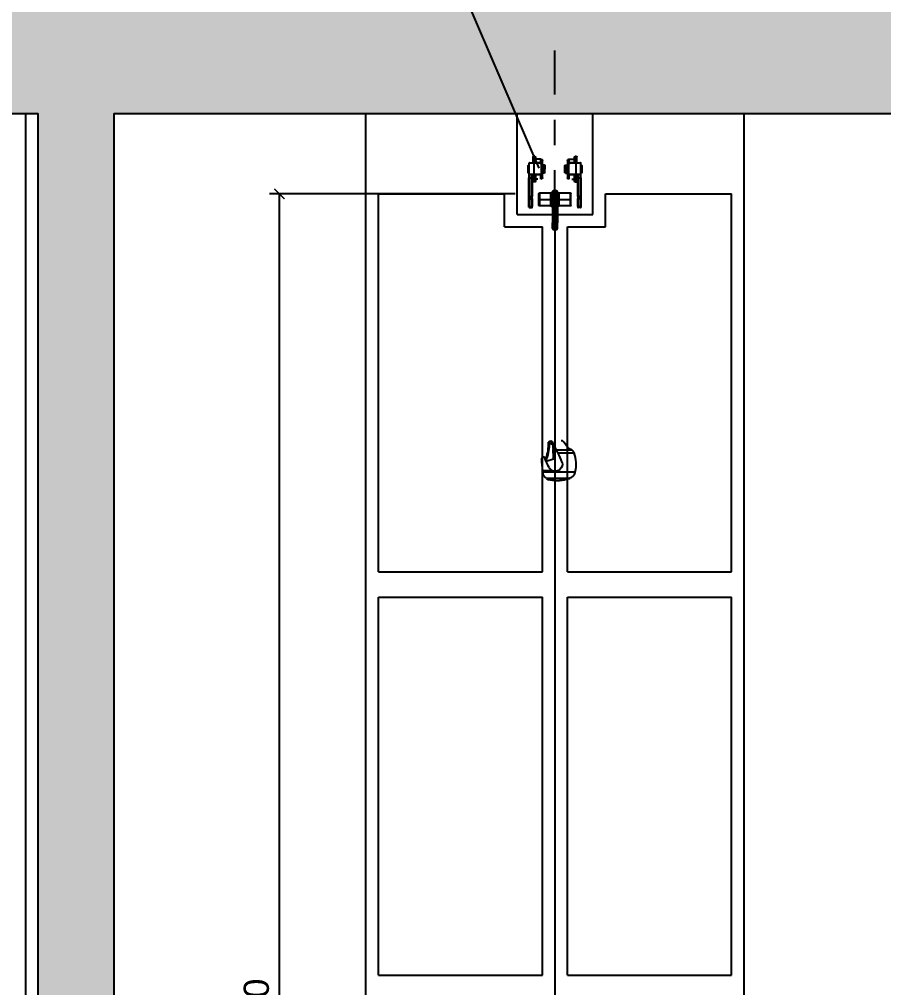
# Model space of a CAD drawing. Header units: feet. Extents: x 0 to 285374, y 0 to 9111566.
# Drawn here: x 285101.933 to 285105.361, y 9111355.412 to 9111359.255 of the extents above; entities that cross this region are included whole.
import ezdxf
from ezdxf import colors
from ezdxf.entities.mleader import LeaderData, LeaderLine
from ezdxf.math import Vec2, Vec3

# ---------------------------------------------------------------- set-up
doc = ezdxf.new("R2010")
doc.units = ezdxf.units.FT
doc.header["$MEASUREMENT"] = 0
doc.linetypes.add('DASHDOT', pattern=[1, 0.5, -0.25, 0, -0.25])
doc.layers.get('0').update_dxf_attribs({"linetype": 'CONTINUOUS'})
doc.layers.get('DEFPOINTS').update_dxf_attribs({"linetype": 'CONTINUOUS'})
for name, color, linetype in [('02', 7, 'CONTINUOUS'), ('EIXO', 1, 'DASHDOT'), ('H-SA-DIM', 1, 'CONTINUOUS'), ('H-SA-ESTRUTURA (CORTE)', 5, 'CONTINUOUS'), ('H-SA-HTC CONCRETO', 253, 'CONTINUOUS'), ('H-SA-TEXTO', 2, 'CONTINUOUS'), ('Left View-EGC-Monovias', 1, 'CONTINUOUS')]:
    doc.layers.add(name, color=color, linetype=linetype)
doc.styles.add('EGC_Arial_2.0mm', font='arial.ttf', dxfattribs={"width": 0.8, "height": 2})
doc.styles.get("Standard").update_dxf_attribs({"font": 'arial.ttf'})
doc.dimstyles.new('Copy of EGC_2.0mm', dxfattribs={"dimtxt": 0.1, "dimasz": 0.04, "dimexe": 0.04, "dimexo": 0.04, "dimgap": 0.04, "dimtad": 1, "dimzin": 1, "dimdsep": 46, "dimtxsty": 'Standard', "dimblk": 'ARCHTICK', "dimcen": 0, "dimclrd": 1, "dimclre": 1, "dimclrt": 2, "dimazin": 0, "dimtfac": 1, "dimtix": 1, "dimtmove": 1, "dimatfit": 3, "dimldrblk": 'NONE', "dimfxl": 0.002, "dimtolj": 1, "dimtzin": 0, "dimlwd": -1, "dimarcsym": 0})

# ---------------------------------------------------------------- blocks, each defined once
blk = doc.blocks.new('_ArchTick')
at = {"color": 0, "linetype": 'ByBlock', "const_width": 0.15}
blk.add_lwpolyline([(-0.5, -0.5), (0.5, 0.5)], dxfattribs=at)
blk = doc.blocks.new('*D1176')
at = {"layer": 'DEFPOINTS', "color": 0, "transparency": 16777216}
for p in [(285102.9644, 9111358.5623), (285103.9398, 9111358.5623), (285103.1576, 9111352.0623)]:
    blk.add_point(p, dxfattribs=at)
at = {"layer": 'H-SA-DIM', "color": 1, "lineweight": -2, "transparency": 16777216}
for p, q in [((285103.8998, 9111358.5623), (285102.9244, 9111358.5623)), ((285103.1176, 9111352.0623), (285102.9244, 9111352.0623))]:
    blk.add_line(p, q, dxfattribs=at)
at = {"layer": 'H-SA-DIM', "color": 1, "transparency": 16777216}
blk.add_line((285102.9644, 9111352.0623), (285102.9644, 9111358.5623), dxfattribs=at)
at = {"layer": 'H-SA-DIM', "color": 1, "transparency": 16777216, "xscale": 0.04, "yscale": 0.04, "zscale": 0.04}
for p, rotation in [((285102.9644, 9111358.5623), 90), ((285102.9644, 9111352.0623), 270)]:
    blk.add_blockref('_ArchTick', p, dxfattribs=dict(at, rotation=rotation))
at = {"layer": 'H-SA-DIM', "color": 2, "transparency": 16777216, "insert": (285102.8733, 9111355.3123), "char_height": 0.1, "attachment_point": 5, "rotation": 90}
blk.add_mtext('\\A1;6.50', dxfattribs=at)
blk = doc.blocks.new('_None')

msp = doc.modelspace()

# ---------------------------------------------------------------- hatches: boundary and pattern name
at = {"layer": 'H-SA-HTC CONCRETO'}
h = msp.add_hatch(color=256, dxfattribs=at)
h.dxf.hatch_style = 1
h.paths.add_polyline_path([(285097.8076, 9111356.0623), (285097.5076, 9111356.0623), (285097.5076, 9111354.5623), (285097.8076, 9111354.5623)])
h.paths.add_polyline_path([(285097.8076, 9111358.2312), (285097.8076, 9111360.0936), (285097.5076, 9111360.0936), (285097.5076, 9111359.752), (285096.9576, 9111359.752), (285096.9576, 9111360.606), (285096.8076, 9111360.606), (285096.8076, 9111359.5812), (285097.5076, 9111359.5812), (285097.5076, 9111358.2312), (285097.5076, 9111357.0623), (285097.8076, 9111357.0623)])
h.paths.add_polyline_path([(285102.3076, 9111358.8812), (285105.8076, 9111358.8812), (285105.8076, 9111359.5812), (285102.3076, 9111359.5812), (285102.0076, 9111359.5812), (285101.2093, 9111359.5812), (285101.2079, 9111358.8812), (285102.0076, 9111358.8812), (285102.0076, 9111352.0623), (285102.3076, 9111352.0623)])
h.paths.add_polyline_path([(285101.2076, 9111358.8812), (285101.2093, 9111359.5812), (285097.8076, 9111359.5812), (285097.8076, 9111358.8812), (285101.2076, 9111358.8812)])
h.paths.add_polyline_path([(285106.1076, 9111359.5812), (285106.8076, 9111359.5812), (285106.8076, 9111360.606), (285106.6576, 9111360.606), (285106.6576, 9111359.752), (285106.1076, 9111359.752), (285106.1076, 9111360.0936), (285105.8076, 9111360.0936), (285105.8076, 9111358.2312), (285105.8076, 9111357.2025), (285106.1076, 9111357.0332), (285106.1076, 9111358.2312)])
h.paths.add_polyline_path([(285106.1076, 9111357.0332), (285105.8076, 9111357.2025), (285105.8076, 9111357.0623), (285106.1076, 9111357.0623)], flags=17)
h.paths.add_polyline_path([(285102.1392, 9111360.1247), (285102.0395, 9111360.1275), (285102.0395, 9111359.5995), (285102.1392, 9111359.5995)])
h.paths.add_polyline_path([(285101.5757, 9111360.1275), (285101.476, 9111360.1247), (285101.476, 9111359.5995), (285101.5757, 9111359.5995)])
h.paths.add_polyline_path([(285102.3076, 9111351.4123), (285102.3078, 9111352.0623), (285101.7076, 9111352.0623), (285101.7076, 9111351.5123), (285102.0076, 9111351.5123), (285102.0076, 9111350.3873), (285102.1464, 9111350.3873), (285102.1464, 9111350.4723), (285102.1689, 9111350.4723), (285102.1689, 9111350.3873), (285102.3076, 9111350.3873)])
h.paths.add_polyline_path([(285100.7076, 9111351.7234), (285100.7076, 9111352.0623), (285100.0686, 9111352.0623), (285100.0666, 9111352.0323), (285100.0176, 9111352.0323), (285100.0176, 9111351.7623), (285100.4076, 9111351.7623), (285100.4076, 9111351.5123), (285100.7076, 9111351.5123)])
h.paths.add_polyline_path([(285097.8076, 9111351.0123), (285097.5076, 9111351.0123)])
h.paths.add_polyline_path([(285110.9676, 9111348.9623), (285110.6676, 9111348.9623), (285110.6676, 9111349.2123), (285108.4076, 9111349.2123), (285108.4076, 9111348.9623), (285108.1076, 9111348.9623), (285108.1076, 9111348.9126), (285110.9676, 9111348.9126)])
h.paths.add_polyline_path([(285110.9676, 9111352.0123), (285110.6676, 9111352.0123), (285110.6676, 9111350.5123), (285110.9676, 9111350.5123)])
h.paths.add_polyline_path([(285108.4076, 9111352.0123), (285108.1076, 9111352.0123), (285108.1076, 9111350.5099), (285108.4076, 9111350.5099)])
h.paths.add_polyline_path([(285108.4076, 9111349.6123), (285108.1076, 9111349.6123), (285108.1076, 9111348.9623), (285108.4076, 9111348.9623)])
h.paths.add_polyline_path([(285110.9676, 9111349.6123), (285110.6676, 9111349.6123), (285110.6676, 9111348.9623), (285110.9676, 9111348.9623)])
h.paths.add_polyline_path([(285097.5076, 9111351.4623), (285097.8076, 9111351.4623), (285097.8076, 9111351.7623), (285099.2176, 9111351.7623), (285099.2176, 9111352.0323), (285099.1676, 9111352.0323), (285099.1676, 9111352.0623), (285097.8076, 9111352.0623), (285097.8076, 9111353.0623), (285097.5076, 9111353.0623), (285097.5076, 9111352.0623), (285096.5076, 9111352.0623), (285096.5076, 9111351.7623), (285097.5076, 9111351.7623)])

# ---------------------------------------------------------------- linework, layer by layer
at = {"layer": '02', "color": 1}
for p, q in [((285101.9576, 9111352.0623, 478.1983), (285101.9576, 9111358.8812, 478.1983)), ((285103.3076, 9111352.0623, 478.1983), (285103.3076, 9111358.8812, 478.1983)), ((285103.9076, 9111358.4812, 478.1983), (285103.9076, 9111358.8812, 478.1983)), ((285104.2076, 9111358.4812, 478.1983), (285104.2076, 9111358.8812, 478.1983)), ((285104.8076, 9111352.0623, 478.1983), (285104.8076, 9111358.8812, 478.1983)), ((285103.3576, 9111358.5623, 478.1983), (285103.8576, 9111358.5623, 478.1983)), ((285103.3576, 9111357.0623, 478.1983), (285103.3576, 9111358.5623, 478.1983)), ((285103.8576, 9111358.4312, 478.1983), (285103.8576, 9111358.5623, 478.1983)), ((285104.2576, 9111358.4312, 478.1983), (285104.2576, 9111358.5623, 478.1983)), ((285104.2576, 9111358.5623, 478.1983), (285104.7576, 9111358.5623, 478.1983)), ((285104.7576, 9111357.0623, 478.1983), (285104.7576, 9111358.5623, 478.1983)), ((285103.9076, 9111358.4812, 478.1983), (285104.2076, 9111358.4812, 478.1983)), ((285104.0576, 9111358.4812, 478.1983), (285104.0576, 9111352.0623, 478.1983)), ((285103.8576, 9111358.4312, 478.1983), (285104.0076, 9111358.4312, 478.1983)), ((285104.0076, 9111357.0623, 478.1983), (285104.0076, 9111358.4312, 478.1983)), ((285104.1076, 9111358.4312, 478.1983), (285104.2576, 9111358.4312, 478.1983)), ((285104.1076, 9111357.0623, 478.1983), (285104.1076, 9111358.4312, 478.1983)), ((285103.3576, 9111357.0623, 478.1983), (285104.0076, 9111357.0623, 478.1983)), ((285103.3576, 9111357.0623, 478.1983), (285104.0076, 9111357.0623, 478.1983)), ((285104.1076, 9111357.0623, 478.1983), (285104.7576, 9111357.0623, 478.1983)), ((285104.1076, 9111357.0623, 478.1983), (285104.7576, 9111357.0623, 478.1983)), ((285103.3576, 9111356.9623, 478.1983), (285104.0076, 9111356.9623, 478.1983)), ((285103.3576, 9111355.4623, 478.1983), (285103.3576, 9111356.9623, 478.1983)), ((285104.0076, 9111355.4623, 478.1983), (285104.0076, 9111356.9623, 478.1983)), ((285104.1076, 9111355.4623, 478.1983), (285104.1076, 9111356.9623, 478.1983)), ((285104.1076, 9111356.9623, 478.1983), (285104.7576, 9111356.9623, 478.1983)), ((285104.7576, 9111355.4623, 478.1983), (285104.7576, 9111356.9623, 478.1983)), ((285103.3576, 9111355.4623, 478.1983), (285104.0076, 9111355.4623, 478.1983)), ((285103.3576, 9111355.4623, 478.1983), (285104.0076, 9111355.4623, 478.1983)), ((285104.1076, 9111355.4623, 478.1983), (285104.7576, 9111355.4623, 478.1983)), ((285104.1076, 9111355.4623, 478.1983), (285104.7576, 9111355.4623, 478.1983))]:
    msp.add_line(p, q, dxfattribs=at)
at = {"layer": 'EIXO', "ltscale": 0.35}
msp.add_line((285104.0576, 9111358.4812, 478.1983), (285104.0576, 9111359.1911, 478.1983), dxfattribs=at)
at = {"layer": 'H-SA-ESTRUTURA (CORTE)'}
for p, q in [((285097.8076, 9111358.8812, 478.1983), (285102.0076, 9111358.8812, 478.1983)), ((285102.0076, 9111352.0623, 478.1983), (285102.0076, 9111358.8812, 478.1983)), ((285102.3076, 9111358.8812, 478.1983), (285102.3076, 9111352.0623, 478.1983)), ((285102.3076, 9111358.8812, 478.1983), (285105.8076, 9111358.8812, 478.1983))]:
    msp.add_line(p, q, dxfattribs=at)
at = {"layer": 'Left View-EGC-Monovias', "extrusion": (2.44929e-16, 1, 0)}
for p, q in [((285104.1132, 9111358.7004, 478.1983), (285104.1132, 9111358.6854, 478.1983)), ((285104.1132, 9111358.7004, 478.1983), (285104.1354, 9111358.7004, 478.1983)), ((285104.1354, 9111358.6863, 478.1983), (285104.1354, 9111358.7091, 478.1983)), ((285104.138, 9111358.7117, 478.1983), (285104.138, 9111358.6863, 478.1983)), ((285104.138, 9111358.7117, 478.1983), (285104.1424, 9111358.7117, 478.1983)), ((285104.1424, 9111358.6863, 478.1983), (285104.1424, 9111358.7117, 478.1983)), ((285104.1449, 9111358.6863, 478.1983), (285104.1449, 9111358.7091, 478.1983)), ((285104.0163, 9111358.6609, 478.1983), (285104.0163, 9111358.6768, 478.1983)), ((285104.0179, 9111358.6752, 478.1983), (285104.0179, 9111358.6609, 478.1983)), ((285104.0973, 9111358.6609, 478.1983), (285104.0973, 9111358.6752, 478.1983)), ((285104.0989, 9111358.6768, 478.1983), (285104.0989, 9111358.6609, 478.1983)), ((285104.0989, 9111358.6768, 478.1983), (285104.1029, 9111358.6768, 478.1983)), ((285104.1029, 9111358.6609, 478.1983), (285104.1029, 9111358.6768, 478.1983)), ((285104.1049, 9111358.6752, 478.1983), (285104.1029, 9111358.6752, 478.1983)), ((285104.1049, 9111358.6768, 478.1983), (285104.1049, 9111358.6609, 478.1983)), ((285104.1049, 9111358.6768, 478.1983), (285104.1068, 9111358.6768, 478.1983)), ((285104.1068, 9111358.694, 478.1983), (285104.1068, 9111358.6609, 478.1983)), ((285104.1116, 9111358.6799, 478.1983), (285104.11, 9111358.6799, 478.1983)), ((285104.11, 9111358.645, 478.1983), (285104.11, 9111358.6799, 478.1983)), ((285104.1116, 9111358.6799, 478.1983), (285104.1116, 9111358.645, 478.1983)), ((285104.1164, 9111358.6863, 478.1983), (285104.1164, 9111358.6847, 478.1983)), ((285104.1418, 9111358.6863, 478.1983), (285104.1164, 9111358.6863, 478.1983)), ((285104.1418, 9111358.6847, 478.1983), (285104.1164, 9111358.6847, 478.1983)), ((285104.1418, 9111358.6863, 478.1983), (285104.1592, 9111358.6863, 478.1983)), ((285104.1418, 9111358.6847, 478.1983), (285104.1418, 9111358.6863, 478.1983)), ((285104.1608, 9111358.6847, 478.1983), (285104.1418, 9111358.6847, 478.1983)), ((285104.1418, 9111358.6402, 478.1983), (285104.1418, 9111358.6847, 478.1983)), ((285104.1608, 9111358.6402, 478.1983), (285104.1608, 9111358.6847, 478.1983)), ((285104.1624, 9111358.6609, 478.1983), (285104.1624, 9111358.6766, 478.1983)), ((285104.164, 9111358.6742, 478.1983), (285104.164, 9111358.6609, 478.1983)), ((285103.9544, 9111358.6402, 478.1983), (285103.9735, 9111358.6402, 478.1983)), ((285103.9544, 9111358.6402, 478.1983), (285103.9544, 9111358.626, 478.1983)), ((285103.9544, 9111358.5518, 478.1983), (285103.9544, 9111358.626, 478.1983)), ((285103.956, 9111358.626, 478.1983), (285103.9544, 9111358.626, 478.1983)), ((285103.9735, 9111358.6387, 478.1983), (285103.956, 9111358.6387, 478.1983)), ((285103.956, 9111358.6387, 478.1983), (285103.956, 9111358.626, 478.1983)), ((285103.956, 9111358.5518, 478.1983), (285103.956, 9111358.626, 478.1983)), ((285103.956, 9111358.626, 478.1983), (285103.9655, 9111358.626, 478.1983)), ((285103.9655, 9111358.6387, 478.1983), (285103.9655, 9111358.626, 478.1983)), ((285103.9655, 9111358.5518, 478.1983), (285103.9655, 9111358.626, 478.1983)), ((285103.9671, 9111358.626, 478.1983), (285103.9655, 9111358.626, 478.1983)), ((285103.9671, 9111358.6387, 478.1983), (285103.9671, 9111358.626, 478.1983)), ((285103.9671, 9111358.626, 478.1983), (285103.9671, 9111358.5518, 478.1983)), ((285103.9703, 9111358.6387, 478.1983), (285103.9703, 9111358.6126, 478.1983)), ((285103.9729, 9111358.6387, 478.1983), (285103.9729, 9111358.6101, 478.1983)), ((285103.9735, 9111358.6402, 478.1983), (285103.9989, 9111358.6402, 478.1983)), ((285103.9735, 9111358.6402, 478.1983), (285103.9735, 9111358.6387, 478.1983)), ((285103.9735, 9111358.6387, 478.1983), (285103.9989, 9111358.6387, 478.1983)), ((285103.9773, 9111358.6101, 478.1983), (285103.9773, 9111358.6387, 478.1983)), ((285103.9798, 9111358.6387, 478.1983), (285103.9798, 9111358.6126, 478.1983)), ((285103.9989, 9111358.6387, 478.1983), (285103.9989, 9111358.6402, 478.1983)), ((285104.0021, 9111358.6214, 478.1983), (285104.0021, 9111358.6395, 478.1983)), ((285104.0036, 9111358.645, 478.1983), (285104.0052, 9111358.645, 478.1983)), ((285104.0103, 9111358.645, 478.1983), (285104.0084, 9111358.645, 478.1983)), ((285104.0163, 9111358.645, 478.1983), (285104.0123, 9111358.645, 478.1983)), ((285104.0163, 9111358.6609, 478.1983), (285104.0179, 9111358.6609, 478.1983)), ((285104.0163, 9111358.645, 478.1983), (285104.0163, 9111358.6609, 478.1983)), ((285104.0179, 9111358.6466, 478.1983), (285104.0179, 9111358.6609, 478.1983)), ((285104.0973, 9111358.6466, 478.1983), (285104.0973, 9111358.6609, 478.1983)), ((285104.0989, 9111358.6609, 478.1983), (285104.0973, 9111358.6609, 478.1983)), ((285104.0989, 9111358.6609, 478.1983), (285104.0989, 9111358.645, 478.1983)), ((285104.1029, 9111358.6609, 478.1983), (285104.0989, 9111358.6609, 478.1983)), ((285104.0989, 9111358.645, 478.1983), (285104.1029, 9111358.645, 478.1983)), ((285104.1029, 9111358.645, 478.1983), (285104.1029, 9111358.6609, 478.1983)), ((285104.1029, 9111358.6609, 478.1983), (285104.1049, 9111358.6609, 478.1983)), ((285104.1049, 9111358.6466, 478.1983), (285104.1029, 9111358.6466, 478.1983)), ((285104.1049, 9111358.6609, 478.1983), (285104.1049, 9111358.645, 478.1983)), ((285104.1068, 9111358.6609, 478.1983), (285104.1049, 9111358.6609, 478.1983)), ((285104.1049, 9111358.645, 478.1983), (285104.1068, 9111358.645, 478.1983)), ((285104.1068, 9111358.6609, 478.1983), (285104.11, 9111358.6609, 478.1983)), ((285104.1068, 9111358.6609, 478.1983), (285104.1068, 9111358.6277, 478.1983)), ((285104.11, 9111358.645, 478.1983), (285104.1116, 9111358.645, 478.1983)), ((285104.1132, 9111358.6395, 478.1983), (285104.1132, 9111358.6214, 478.1983)), ((285104.1164, 9111358.6402, 478.1983), (285104.1164, 9111358.6387, 478.1983)), ((285104.1164, 9111358.6402, 478.1983), (285104.1418, 9111358.6402, 478.1983)), ((285104.1164, 9111358.6387, 478.1983), (285104.1418, 9111358.6387, 478.1983)), ((285104.1354, 9111358.6126, 478.1983), (285104.1354, 9111358.6387, 478.1983)), ((285104.138, 9111358.6387, 478.1983), (285104.138, 9111358.6101, 478.1983)), ((285104.1418, 9111358.6402, 478.1983), (285104.1608, 9111358.6402, 478.1983)), ((285104.1418, 9111358.6387, 478.1983), (285104.1418, 9111358.6402, 478.1983)), ((285104.1592, 9111358.6387, 478.1983), (285104.1418, 9111358.6387, 478.1983)), ((285104.1424, 9111358.6101, 478.1983), (285104.1424, 9111358.6387, 478.1983)), ((285104.1449, 9111358.6126, 478.1983), (285104.1449, 9111358.6387, 478.1983)), ((285104.1481, 9111358.626, 478.1983), (285104.1481, 9111358.6387, 478.1983)), ((285104.1497, 9111358.626, 478.1983), (285104.1481, 9111358.626, 478.1983)), ((285104.1481, 9111358.5518, 478.1983), (285104.1481, 9111358.626, 478.1983)), ((285104.1497, 9111358.626, 478.1983), (285104.1497, 9111358.6387, 478.1983)), ((285104.1497, 9111358.626, 478.1983), (285104.1497, 9111358.5518, 478.1983)), ((285104.1497, 9111358.626, 478.1983), (285104.1592, 9111358.626, 478.1983)), ((285104.1592, 9111358.626, 478.1983), (285104.1592, 9111358.6387, 478.1983)), ((285104.1608, 9111358.626, 478.1983), (285104.1592, 9111358.626, 478.1983)), ((285104.1592, 9111358.626, 478.1983), (285104.1592, 9111358.5518, 478.1983)), ((285104.1624, 9111358.6609, 478.1983), (285104.1608, 9111358.6609, 478.1983)), ((285104.1608, 9111358.626, 478.1983), (285104.1608, 9111358.6402, 478.1983)), ((285104.1608, 9111358.626, 478.1983), (285104.1608, 9111358.5518, 478.1983)), ((285104.164, 9111358.6609, 478.1983), (285104.1624, 9111358.6609, 478.1983)), ((285104.1624, 9111358.6452, 478.1983), (285104.1624, 9111358.6609, 478.1983)), ((285104.164, 9111358.6609, 478.1983), (285104.164, 9111358.6475, 478.1983)), ((285103.9773, 9111358.6101, 478.1983), (285103.9729, 9111358.6101, 478.1983)), ((285103.9901, 9111358.6214, 478.1983), (285103.9798, 9111358.6214, 478.1983)), ((285104.1251, 9111358.6214, 478.1983), (285104.1354, 9111358.6214, 478.1983)), ((285104.138, 9111358.6101, 478.1983), (285104.1424, 9111358.6101, 478.1983)), ((285103.9544, 9111358.544, 478.1983), (285103.9544, 9111358.5518, 478.1983)), ((285103.9544, 9111358.5518, 478.1983), (285103.956, 9111358.5518, 478.1983)), ((285103.956, 9111358.5518, 478.1983), (285103.956, 9111358.5429, 478.1983)), ((285103.956, 9111358.5518, 478.1983), (285103.9655, 9111358.5518, 478.1983)), ((285103.9655, 9111358.5429, 478.1983), (285103.9655, 9111358.5518, 478.1983)), ((285103.9655, 9111358.5518, 478.1983), (285103.9671, 9111358.5518, 478.1983)), ((285103.9671, 9111358.544, 478.1983), (285103.9671, 9111358.5518, 478.1983)), ((285103.9941, 9111358.5402, 478.1983), (285103.9941, 9111358.564, 478.1983)), ((285103.9957, 9111358.5656, 478.1983), (285103.9957, 9111358.5402, 478.1983)), ((285104.0417, 9111358.5656, 478.1983), (285103.9957, 9111358.5656, 478.1983)), ((285104.0417, 9111358.5402, 478.1983), (285104.0417, 9111358.5656, 478.1983)), ((285104.0481, 9111358.5486, 478.1983), (285104.0481, 9111358.5708, 478.1983)), ((285104.0481, 9111358.5486, 478.1983), (285104.0481, 9111358.447, 478.1983)), ((285104.0513, 9111358.5486, 478.1983), (285104.0481, 9111358.5486, 478.1983)), ((285104.0513, 9111358.574, 478.1983), (285104.0513, 9111358.5486, 478.1983)), ((285104.064, 9111358.574, 478.1983), (285104.0513, 9111358.574, 478.1983)), ((285104.0513, 9111358.447, 478.1983), (285104.0513, 9111358.5486, 478.1983)), ((285104.0513, 9111358.5486, 478.1983), (285104.064, 9111358.5486, 478.1983)), ((285104.064, 9111358.5486, 478.1983), (285104.064, 9111358.574, 478.1983)), ((285104.064, 9111358.447, 478.1983), (285104.064, 9111358.5486, 478.1983)), ((285104.0671, 9111358.5486, 478.1983), (285104.064, 9111358.5486, 478.1983)), ((285104.0671, 9111358.5486, 478.1983), (285104.0671, 9111358.5708, 478.1983)), ((285104.0671, 9111358.5486, 478.1983), (285104.0671, 9111358.447, 478.1983)), ((285104.0735, 9111358.5656, 478.1983), (285104.0735, 9111358.5402, 478.1983)), ((285104.1195, 9111358.5656, 478.1983), (285104.0735, 9111358.5656, 478.1983)), ((285104.1195, 9111358.5402, 478.1983), (285104.1195, 9111358.5656, 478.1983)), ((285104.1211, 9111358.5402, 478.1983), (285104.1211, 9111358.564, 478.1983)), ((285104.1481, 9111358.5518, 478.1983), (285104.1497, 9111358.5518, 478.1983)), ((285104.1481, 9111358.5518, 478.1983), (285104.1481, 9111358.544, 478.1983)), ((285104.1497, 9111358.5518, 478.1983), (285104.1497, 9111358.5429, 478.1983)), ((285104.1592, 9111358.5518, 478.1983), (285104.1497, 9111358.5518, 478.1983)), ((285104.1592, 9111358.5518, 478.1983), (285104.1608, 9111358.5518, 478.1983)), ((285104.1592, 9111358.5429, 478.1983), (285104.1592, 9111358.5518, 478.1983)), ((285104.1608, 9111358.5518, 478.1983), (285104.1608, 9111358.544, 478.1983)), ((285103.9544, 9111358.5133, 478.1983), (285103.9544, 9111358.544, 478.1983)), ((285103.9544, 9111358.5101, 478.1983), (285103.9544, 9111358.5133, 478.1983)), ((285103.956, 9111358.5122, 478.1983), (285103.956, 9111358.5429, 478.1983)), ((285103.956, 9111358.5429, 478.1983), (285103.9655, 9111358.5429, 478.1983)), ((285103.956, 9111358.5122, 478.1983), (285103.956, 9111358.5085, 478.1983)), ((285103.956, 9111358.5122, 478.1983), (285103.9655, 9111358.5122, 478.1983)), ((285103.956, 9111358.5085, 478.1983), (285103.9655, 9111358.5085, 478.1983)), ((285103.9655, 9111358.5122, 478.1983), (285103.9655, 9111358.5429, 478.1983)), ((285103.9655, 9111358.5085, 478.1983), (285103.9655, 9111358.5122, 478.1983)), ((285103.9671, 9111358.544, 478.1983), (285103.9671, 9111358.5133, 478.1983)), ((285103.9671, 9111358.5101, 478.1983), (285103.9671, 9111358.5133, 478.1983)), ((285103.9941, 9111358.5402, 478.1983), (285103.9957, 9111358.5402, 478.1983)), ((285103.9941, 9111358.5164, 478.1983), (285103.9941, 9111358.5402, 478.1983)), ((285103.9957, 9111358.5402, 478.1983), (285104.0417, 9111358.5402, 478.1983)), ((285103.9957, 9111358.5402, 478.1983), (285103.9957, 9111358.5148, 478.1983)), ((285104.0417, 9111358.5148, 478.1983), (285103.9957, 9111358.5148, 478.1983)), ((285104.0417, 9111358.5402, 478.1983), (285104.0481, 9111358.5402, 478.1983)), ((285104.0417, 9111358.5148, 478.1983), (285104.0417, 9111358.5402, 478.1983)), ((285104.0671, 9111358.5402, 478.1983), (285104.0735, 9111358.5402, 478.1983)), ((285104.0735, 9111358.5402, 478.1983), (285104.0735, 9111358.5148, 478.1983)), ((285104.0735, 9111358.5402, 478.1983), (285104.1195, 9111358.5402, 478.1983)), ((285104.1195, 9111358.5148, 478.1983), (285104.0735, 9111358.5148, 478.1983)), ((285104.1195, 9111358.5148, 478.1983), (285104.1195, 9111358.5402, 478.1983)), ((285104.1195, 9111358.5402, 478.1983), (285104.1211, 9111358.5402, 478.1983)), ((285104.1211, 9111358.5164, 478.1983), (285104.1211, 9111358.5402, 478.1983)), ((285104.1481, 9111358.5133, 478.1983), (285104.1481, 9111358.544, 478.1983)), ((285104.1481, 9111358.5133, 478.1983), (285104.1481, 9111358.5101, 478.1983)), ((285104.1497, 9111358.5429, 478.1983), (285104.1497, 9111358.5122, 478.1983)), ((285104.1592, 9111358.5429, 478.1983), (285104.1497, 9111358.5429, 478.1983)), ((285104.1497, 9111358.5122, 478.1983), (285104.1497, 9111358.5085, 478.1983)), ((285104.1592, 9111358.5122, 478.1983), (285104.1497, 9111358.5122, 478.1983)), ((285104.1592, 9111358.5085, 478.1983), (285104.1497, 9111358.5085, 478.1983)), ((285104.1592, 9111358.5429, 478.1983), (285104.1592, 9111358.5122, 478.1983)), ((285104.1592, 9111358.5085, 478.1983), (285104.1592, 9111358.5122, 478.1983)), ((285104.1608, 9111358.544, 478.1983), (285104.1608, 9111358.5133, 478.1983)), ((285104.1608, 9111358.5133, 478.1983), (285104.1608, 9111358.5101, 478.1983)), ((285104.0481, 9111358.447, 478.1983), (285104.0513, 9111358.447, 478.1983)), ((285104.0481, 9111358.4248, 478.1983), (285104.0481, 9111358.447, 478.1983)), ((285104.0513, 9111358.447, 478.1983), (285104.0513, 9111358.4216, 478.1983)), ((285104.0513, 9111358.447, 478.1983), (285104.064, 9111358.447, 478.1983)), ((285104.064, 9111358.4216, 478.1983), (285104.064, 9111358.447, 478.1983)), ((285104.064, 9111358.447, 478.1983), (285104.0671, 9111358.447, 478.1983)), ((285104.0671, 9111358.4247, 478.1983), (285104.0671, 9111358.447, 478.1983)), ((285104.0513, 9111358.4216, 478.1983), (285104.064, 9111358.4216, 478.1983)), ((285104.0317, 9111357.5665, 478.1983), (285104.0357, 9111357.5665, 478.1983)), ((285104.0361, 9111357.5797, 478.1983), (285104.0352, 9111357.5791, 478.1983)), ((285104.0409, 9111357.583, 478.1983), (285104.0409, 9111357.581, 478.1983)), ((285104.0409, 9111357.5677, 478.1983), (285104.0409, 9111357.5764, 478.1983)), ((285104.0506, 9111357.5528, 478.1983), (285104.0499, 9111357.5723, 478.1983)), ((285104.0503, 9111357.562, 478.1983), (285104.0529, 9111357.562, 478.1983)), ((285104.0506, 9111357.5534, 478.1983), (285104.0526, 9111357.5534, 478.1983)), ((285104.0506, 9111357.5515, 478.1983), (285104.0506, 9111357.5528, 478.1983)), ((285104.0506, 9111357.5528, 478.1983), (285104.0506, 9111357.5528, 478.1983)), ((285104.0526, 9111357.5516, 478.1983), (285104.0506, 9111357.5515, 478.1983)), ((285104.0506, 9111357.5515, 478.1983), (285104.0507, 9111357.5486, 478.1983)), ((285104.0507, 9111357.5486, 478.1983), (285104.0527, 9111357.5487, 478.1983)), ((285104.0518, 9111357.5171, 478.1983), (285104.0507, 9111357.5486, 478.1983)), ((285104.0526, 9111357.5534, 478.1983), (285104.0526, 9111357.5516, 478.1983)), ((285104.0527, 9111357.5487, 478.1983), (285104.0526, 9111357.5516, 478.1983)), ((285104.0527, 9111357.5487, 478.1983), (285104.0538, 9111357.5172, 478.1983)), ((285104.0627, 9111357.5469, 478.1983), (285104.1236, 9111357.5469, 478.1983)), ((285104.0869, 9111357.583, 478.1983), (285104.0826, 9111357.583, 478.1983)), ((285104.0262, 9111357.5035, 478.1983), (285104.052, 9111357.5114, 478.1983)), ((285104.0518, 9111357.5171, 478.1983), (285104.0538, 9111357.5172, 478.1983)), ((285104.0519, 9111357.5142, 478.1983), (285104.0518, 9111357.5171, 478.1983)), ((285104.0519, 9111357.5142, 478.1983), (285104.0539, 9111357.5143, 478.1983)), ((285104.052, 9111357.5129, 478.1983), (285104.0519, 9111357.5142, 478.1983)), ((285104.052, 9111357.5129, 478.1983), (285104.052, 9111357.5129, 478.1983)), ((285104.052, 9111357.5129, 478.1983), (285104.052, 9111357.5114, 478.1983)), ((285104.054, 9111357.5125, 478.1983), (285104.052, 9111357.5124, 478.1983)), ((285104.0539, 9111357.5143, 478.1983), (285104.0538, 9111357.5172, 478.1983)), ((285104.0539, 9111357.5143, 478.1983), (285104.054, 9111357.5125, 478.1983)), ((285104.0697, 9111357.5346, 478.1983), (285104.1331, 9111357.5346, 478.1983)), ((285104.1333, 9111357.534, 478.1983), (285104.0699, 9111357.534, 478.1983)), ((285104.0206, 9111357.5047, 478.1983), (285104.0206, 9111357.5048, 478.1983)), ((285104.021, 9111357.5045, 478.1983), (285104.0206, 9111357.5047, 478.1983)), ((285104.0226, 9111357.5043, 478.1983), (285104.0262, 9111357.5035, 478.1983)), ((285104.0487, 9111357.4639, 478.1983), (285104.0081, 9111357.4639, 478.1983)), ((285104.009, 9111357.459, 478.1983), (285104.1377, 9111357.459, 478.1983)), ((285104.1158, 9111357.4332, 478.1983), (285104.0235, 9111357.4332, 478.1983))]:
    msp.add_line(p, q, dxfattribs=at)
at = {"layer": 'Left View-EGC-Monovias', "extrusion": (2.22045e-16, -4.81482e-32, -1)}
for centre, radius, start, end in [((-285104.1132, 9111358.694, -478.1983), 0.00635, 0, 90), ((-285104.138, 9111358.7091, -478.1983), 0.00254, 0, 90), ((-285104.1424, 9111358.7091, -478.1983), 0.00254, 90, 180), ((-285104.0163, 9111358.6752, -478.1983), 0.00159, 90, 180), ((-285104.0989, 9111358.6752, -478.1983), 0.00159, 0, 90), ((-285104.1164, 9111358.6799, -478.1983), 0.00476, 0, 90), ((-285104.1634, 9111358.6789, -478.1983), 0.00254, 292.0243, 0), ((-285104.1614, 9111358.6742, -478.1983), 0.00254, 112.0243, 180), ((-285103.9519, 9111358.6428, -478.1983), 0.00254, 112.0243, 180), ((-285104.0021, 9111358.6277, -478.1983), 0.00635, 180, 270), ((-285104.0163, 9111358.6466, -478.1983), 0.00159, 180, 270), ((-285104.0989, 9111358.6466, -478.1983), 0.00159, 270, 0), ((-285104.1132, 9111358.6277, -478.1983), 0.00635, 270, 0), ((-285104.1634, 9111358.6428, -478.1983), 0.00254, 0, 67.9757), ((-285104.1614, 9111358.6475, -478.1983), 0.00254, 180, 247.9757), ((-285103.9729, 9111358.6126, -478.1983), 0.00254, 270, 0), ((-285103.9773, 9111358.6126, -478.1983), 0.00254, 180, 270), ((-285104.138, 9111358.6126, -478.1983), 0.00254, 270, 0), ((-285104.1424, 9111358.6126, -478.1983), 0.00254, 180, 270), ((-285103.9957, 9111358.564, -478.1983), 0.00159, 0, 90), ((-285104.0417, 9111358.572, -478.1983), 0.00635, 187.1902, 270), ((-285104.0735, 9111358.572, -478.1983), 0.00635, 270, 352.8097), ((-285104.1195, 9111358.564, -478.1983), 0.00159, 90, 180), ((-285103.9957, 9111358.5164, -478.1983), 0.00159, 270, 0), ((-285104.0417, 9111358.5085, -478.1983), 0.00635, 90, 168.4631), ((-285104.0735, 9111358.5085, -478.1983), 0.00635, 11.5369, 90), ((-285104.1195, 9111358.5164, -478.1983), 0.00159, 180, 270), ((-285103.8288, 9111357.4067, -478.1983), 0.2727, 144.2504, 149.0485), ((-285104.1206, 9111357.5645, -478.1983), 0.0152, 283.5358, 325.7355), ((-285104.3057, 9111357.6225, -478.1983), 0.3081, 338.126, 339.2969), ((-285104.3057, 9111357.6225, -478.1983), 0.3081, 331.6618, 337.4819), ((-285104.0589, 9111357.4901, -478.1983), 0.0281, 166.3139, 291.3386)]:
    msp.add_arc(centre, radius, start, end, dxfattribs=at)
at = {"layer": 'Left View-EGC-Monovias'}
for centre, radius, start, end in [((285104.1164, 9111358.6799, 478.1983), 0.00635, 90, 180), ((285104.1592, 9111358.6847, 478.1983), 0.00159, 0, 90), ((285103.956, 9111358.6402, 478.1983), 0.00159, 180, 270), ((285103.9989, 9111358.645, 478.1983), 0.00476, 270, 0), ((285103.9989, 9111358.645, 478.1983), 0.00635, 270, 0), ((285104.1164, 9111358.645, 478.1983), 0.00635, 180, 270), ((285104.1164, 9111358.645, 478.1983), 0.00476, 180, 270), ((285104.1592, 9111358.6402, 478.1983), 0.00159, 270, 0), ((285104.0513, 9111358.5708, 478.1983), 0.00318, 90, 180), ((285104.064, 9111358.5708, 478.1983), 0.00318, 0, 90), ((285103.956, 9111358.5101, 478.1983), 0.00159, 180, 270), ((285103.9655, 9111358.5101, 478.1983), 0.00159, 270, 0), ((285104.1497, 9111358.5101, 478.1983), 0.00159, 180, 270), ((285104.1592, 9111358.5101, 478.1983), 0.00159, 270, 0), ((285104.0513, 9111358.4247, 478.1983), 0.00317, 182.5702, 270), ((285104.064, 9111358.4247, 478.1983), 0.00317, 270, 0), ((285103.8817, 9111357.5665, 478.1983), 0.15, 336.9464, 0), ((285103.8817, 9111357.5665, 478.1983), 0.154, 336.1919, 0), ((285104.0409, 9111357.572, 478.1983), 0.01, 180, 202.5889), ((285103.8817, 9111357.5665, 478.1983), 0.15, 0, 3.8965), ((285103.8817, 9111357.5665, 478.1983), 0.154, 0, 4.6883), ((285104.0409, 9111357.572, 478.1983), 0.009, 1.9995, 121.9966), ((285104.0409, 9111357.572, 478.1983), 0.00436, 90, 270), ((285104.0409, 9111357.572, 478.1983), 0.00436, 270, 90), ((285103.883, 9111357.4027, 478.1983), 0.2722, 34.2645, 41.4904), ((285104.1118, 9111357.5283, 478.1983), 0.022, 57.6386, 76.4641), ((285104.0109, 9111357.511, 478.1983), 0.007, 21.5256, 180.0141), ((285104.274, 9111357.511, 478.1983), 0.2701, 180.0022, 190.0483), ((285103.8288, 9111357.4067, 478.1983), 0.2727, 19.2855, 27.8453), ((285104.0249, 9111357.49, 478.1983), 0.117, 22.0903, 22.3676), ((285104.0249, 9111357.49, 478.1983), 0.117, 344.6348, 22.0903), ((285103.8817, 9111357.5665, 478.1983), 0.15, 335.9001, 336.9464), ((285104.0589, 9111357.4901, 478.1983), 0.0281, 209.4566, 248.6614)]:
    msp.add_arc(centre, radius, start, end, dxfattribs=at)
for centre, major_axis, ratio, start_param, end_param in [((285103.956, 9111358.544, 478.1983), (0.00159, 0), 0.707107, 3.141593, 4.712389), ((285103.9655, 9111358.544, 478.1983), (0.00159, 0), 0.707107, 4.712389, 6.283185), ((285104.1497, 9111358.544, 478.1983), (0.00159, 0), 0.707107, 3.141593, 4.712389), ((285104.1592, 9111358.544, 478.1983), (0.00159, 0), 0.707107, 4.712389, 6.283185), ((285104.2743, 9111357.511, 478.1983), (0.2704, 0), 0.999366, 3.316859, 3.335257), ((285104.0664, 9111357.5589, 478.1983), (-0.1233, 0.0556), 0.995933, 2.366778, 2.373463)]:
    msp.add_ellipse(centre, major_axis=major_axis, ratio=ratio, start_param=start_param, end_param=end_param, dxfattribs=at)
at = {"layer": 'Left View-EGC-Monovias', "extrusion": (2.22045e-16, -5.43852e-32, -1)}
for centre, start_param, end_param in [((285103.956, 9111358.5133, 478.1983), 4.712389, 6.283185), ((285103.9655, 9111358.5133, 478.1983), 3.141593, 4.712389), ((285104.1497, 9111358.5133, 478.1983), 4.712389, 6.283185), ((285104.1592, 9111358.5133, 478.1983), 3.141593, 4.712389)]:
    msp.add_ellipse(centre, major_axis=(-0.00159, 0), ratio=0.707107, start_param=start_param, end_param=end_param, dxfattribs=at)
at = {"layer": 'Left View-EGC-Monovias'}
for points, knots in [([(285104.048, 9111358.5712, 478.1983), (285104.0481, 9111358.5715, 478.1983), (285104.0482, 9111358.5719, 478.1983), (285104.0485, 9111358.5725, 478.1983), (285104.0487, 9111358.5728, 478.1983), (285104.0492, 9111358.5733, 478.1983), (285104.0495, 9111358.5735, 478.1983), (285104.0501, 9111358.5738, 478.1983), (285104.0504, 9111358.5739, 478.1983), (285104.0509, 9111358.5739, 478.1983), (285104.0511, 9111358.574, 478.1983), (285104.0512, 9111358.574, 478.1983)], [0, 0, 0, 0, 1.029012, 1.029012, 2.061167, 2.061167, 3.093208, 3.093208, 4.125254, 4.125254, 4.570112, 4.570112, 4.570112, 4.570112]), ([(285104.048, 9111358.5712, 478.1983), (285104.048, 9111358.5712, 478.1983), (285104.0481, 9111358.5712, 478.1983), (285104.0481, 9111358.5712, 478.1983), (285104.0481, 9111358.5711, 478.1983), (285104.0481, 9111358.5711, 478.1983), (285104.0481, 9111358.5711, 478.1983), (285104.0481, 9111358.571, 478.1983), (285104.0481, 9111358.571, 478.1983), (285104.0481, 9111358.571, 478.1983), (285104.0481, 9111358.5709, 478.1983), (285104.0481, 9111358.5708, 478.1983), (285104.0481, 9111358.5708, 478.1983)], [0.5, 0.5, 0.5, 0.5, 0.625, 0.625, 0.625, 0.75, 0.75, 0.75, 0.875, 0.875, 0.875, 1, 1, 1, 1]), ([(285104.0513, 9111358.574, 478.1983), (285104.0513, 9111358.574, 478.1983), (285104.0513, 9111358.574, 478.1983), (285104.0513, 9111358.574, 478.1983), (285104.0513, 9111358.574, 478.1983), (285104.0512, 9111358.574, 478.1983), (285104.0512, 9111358.574, 478.1983), (285104.0512, 9111358.574, 478.1983), (285104.0512, 9111358.574, 478.1983), (285104.0512, 9111358.574, 478.1983), (285104.0512, 9111358.574, 478.1983), (285104.0512, 9111358.574, 478.1983), (285104.0512, 9111358.574, 478.1983)], [0, 0, 0, 0, 0.002154782, 0.002154782, 0.002154782, 0.004309565, 0.004309565, 0.004309565, 0.006464347, 0.006464347, 0.006464347, 0.00861913, 0.00861913, 0.00861913, 0.00861913]), ([(285104.064, 9111358.574, 478.1983), (285104.064, 9111358.574, 478.1983), (285104.064, 9111358.574, 478.1983), (285104.064, 9111358.574, 478.1983), (285104.064, 9111358.574, 478.1983), (285104.064, 9111358.574, 478.1983), (285104.064, 9111358.574, 478.1983), (285104.064, 9111358.574, 478.1983), (285104.064, 9111358.574, 478.1983), (285104.064, 9111358.574, 478.1983), (285104.064, 9111358.574, 478.1983), (285104.064, 9111358.574, 478.1983), (285104.064, 9111358.574, 478.1983)], [0.008619129, 0.008619129, 0.008619129, 0.008619129, 0.010773912, 0.010773912, 0.010773912, 0.012928694, 0.012928694, 0.012928694, 0.015083476, 0.015083476, 0.015083476, 0.017238259, 0.017238259, 0.017238259, 0.017238259]), ([(285104.064, 9111358.574, 478.1983), (285104.0643, 9111358.574, 478.1983), (285104.0645, 9111358.5739, 478.1983), (285104.0651, 9111358.5738, 478.1983), (285104.0654, 9111358.5737, 478.1983), (285104.0665, 9111358.573, 478.1983), (285104.0671, 9111358.5721, 478.1983), (285104.0672, 9111358.5712, 478.1983)], [0, 0, 0, 0, 0.707425, 0.707425, 1.719874, 1.719874, 4.486988, 4.486988, 4.486988, 4.486988]), ([(285104.0671, 9111358.5708, 478.1983), (285104.0671, 9111358.5708, 478.1983), (285104.0672, 9111358.5709, 478.1983), (285104.0672, 9111358.571, 478.1983), (285104.0672, 9111358.571, 478.1983), (285104.0672, 9111358.571, 478.1983), (285104.0672, 9111358.5711, 478.1983), (285104.0672, 9111358.5711, 478.1983), (285104.0672, 9111358.5711, 478.1983), (285104.0672, 9111358.5712, 478.1983), (285104.0672, 9111358.5712, 478.1983), (285104.0672, 9111358.5712, 478.1983), (285104.0672, 9111358.5712, 478.1983)], [0, 0, 0, 0, 0.125, 0.125, 0.125, 0.25, 0.25, 0.25, 0.375, 0.375, 0.375, 0.5, 0.5, 0.5, 0.5]), ([(285104.0481, 9111358.509, 478.1983), (285104.0481, 9111358.5091, 478.1983), (285104.0481, 9111358.5092, 478.1983), (285104.0481, 9111358.5093, 478.1983), (285104.0481, 9111358.5094, 478.1983), (285104.048, 9111358.5095, 478.1983), (285104.048, 9111358.5096, 478.1983), (285104.048, 9111358.5096, 478.1983), (285104.048, 9111358.5097, 478.1983), (285104.048, 9111358.5097, 478.1983), (285104.048, 9111358.5097, 478.1983), (285104.048, 9111358.5097, 478.1983), (285104.048, 9111358.5097, 478.1983), (285104.048, 9111358.5097, 478.1983), (285104.048, 9111358.5097, 478.1983), (285104.048, 9111358.5097, 478.1983), (285104.048, 9111358.5097, 478.1983), (285104.048, 9111358.5097, 478.1983), (285104.048, 9111358.5097, 478.1983)], [0, 0, 0, 0, 0.125, 0.125, 0.125, 0.25, 0.25, 0.25, 0.375, 0.375, 0.375, 0.4375, 0.4375, 0.4375, 0.46875, 0.46875, 0.46875, 0.4999539, 0.4999539, 0.4999539, 0.4999539]), ([(285104.0481, 9111358.509, 478.1983), (285104.0481, 9111358.5093, 478.1983), (285104.0481, 9111358.5094, 478.1983), (285104.048, 9111358.5095, 478.1983), (285104.048, 9111358.5096, 478.1983), (285104.048, 9111358.5096, 478.1983), (285104.048, 9111358.5096, 478.1983), (285104.048, 9111358.5096, 478.1983), (285104.048, 9111358.5096, 478.1983), (285104.048, 9111358.5096, 478.1983), (285104.048, 9111358.5096, 478.1983), (285104.048, 9111358.5096, 478.1983), (285104.048, 9111358.5096, 478.1983), (285104.048, 9111358.5096, 478.1983)], [0, 0, 0, 0, 3.637722, 3.637722, 4.705262, 4.705262, 5.236723, 5.236723, 5.501059, 5.501059, 5.63251, 5.63251, 5.650701, 5.650701, 5.650701, 5.650701]), ([(285104.0673, 9111358.5097, 478.1983), (285104.0673, 9111358.5097, 478.1983), (285104.0673, 9111358.5097, 478.1983), (285104.0673, 9111358.5097, 478.1983), (285104.0673, 9111358.5097, 478.1983), (285104.0673, 9111358.5097, 478.1983), (285104.0673, 9111358.5097, 478.1983), (285104.0672, 9111358.5097, 478.1983), (285104.0672, 9111358.5096, 478.1983), (285104.0672, 9111358.5096, 478.1983), (285104.0672, 9111358.5095, 478.1983), (285104.0672, 9111358.5094, 478.1983), (285104.0672, 9111358.5093, 478.1983), (285104.0672, 9111358.5093, 478.1983), (285104.0672, 9111358.5092, 478.1983), (285104.0672, 9111358.5092, 478.1983), (285104.0672, 9111358.5091, 478.1983), (285104.0671, 9111358.5091, 478.1983), (285104.0671, 9111358.509, 478.1983)], [0.4999539, 0.4999539, 0.4999539, 0.4999539, 0.5, 0.5, 0.5, 0.625, 0.625, 0.625, 0.75, 0.75, 0.75, 0.875, 0.875, 0.875, 0.9375, 0.9375, 0.9375, 1, 1, 1, 1]), ([(285104.0672, 9111358.5096, 478.1983), (285104.0672, 9111358.5096, 478.1983), (285104.0672, 9111358.5096, 478.1983), (285104.0672, 9111358.5096, 478.1983), (285104.0672, 9111358.5096, 478.1983), (285104.0672, 9111358.5096, 478.1983), (285104.0672, 9111358.5096, 478.1983), (285104.0672, 9111358.5095, 478.1983), (285104.0672, 9111358.5095, 478.1983), (285104.0672, 9111358.5093, 478.1983), (285104.0671, 9111358.5091, 478.1983), (285104.0671, 9111358.509, 478.1983)], [2.116601, 2.116601, 2.116601, 2.116601, 2.154508, 2.154508, 2.429863, 2.429863, 3.255987, 3.255987, 5.736493, 5.736493, 7.769118, 7.769118, 7.769118, 7.769118]), ([(285104.0672, 9111358.5096, 478.1983), (285104.0672, 9111358.5096, 478.1983), (285104.0672, 9111358.5096, 478.1983), (285104.0672, 9111358.5096, 478.1983), (285104.0672, 9111358.5095, 478.1983), (285104.0672, 9111358.5093, 478.1983), (285104.0671, 9111358.5092, 478.1983), (285104.0671, 9111358.509, 478.1983)], [0.593687, 0.593687, 0.593687, 0.593687, 1.200821, 1.200821, 3.25947, 3.25947, 5.930465, 5.930465, 5.930465, 5.930465]), ([(285104.0673, 9111358.5097, 478.1983), (285104.0673, 9111358.5097, 478.1983), (285104.0673, 9111358.5097, 478.1983), (285104.0672, 9111358.5096, 478.1983), (285104.0672, 9111358.5096, 478.1983), (285104.0672, 9111358.5096, 478.1983), (285104.0672, 9111358.5096, 478.1983), (285104.0672, 9111358.5096, 478.1983), (285104.0672, 9111358.5096, 478.1983), (285104.0672, 9111358.5096, 478.1983), (285104.0672, 9111358.5096, 478.1983), (285104.0672, 9111358.5096, 478.1983)], [0, 0, 0, 0, 0.1270836, 0.1270836, 0.150894, 0.150894, 0.1598343, 0.1598343, 0.1661906, 0.1661906, 0.16734, 0.16734, 0.16734, 0.16734]), ([(285104.0352, 9111357.5791, 478.1983), (285104.0347, 9111357.5788, 478.1983), (285104.0342, 9111357.5785, 478.1983), (285104.0333, 9111357.5779, 478.1983), (285104.0329, 9111357.5777, 478.1983), (285104.0322, 9111357.5772, 478.1983), (285104.0319, 9111357.577, 478.1983), (285104.0316, 9111357.5768, 478.1983), (285104.0315, 9111357.5768, 478.1983), (285104.0314, 9111357.5767, 478.1983), (285104.0313, 9111357.5767, 478.1983), (285104.0313, 9111357.5767, 478.1983)], [-0.6692983, -0.6692983, -0.6692983, -0.6692983, -0.5050249, -0.5050249, -0.3357242, -0.3357242, -0.1745464, -0.1745464, -0.0842041, -0.0842041, -0.000001, -0.000001, -0.000001, -0.000001]), ([(285104.0697, 9111357.5346, 478.1983), (285104.0686, 9111357.5366, 478.1983), (285104.0674, 9111357.5388, 478.1983), (285104.065, 9111357.5429, 478.1983), (285104.0639, 9111357.545, 478.1983), (285104.0627, 9111357.5469, 478.1983)], [-7.412253, -7.412253, -7.412253, -7.412253, -6.709861, -6.709861, -6.031161, -6.031161, -6.031161, -6.031161]), ([(285104.132, 9111357.5372, 478.1983), (285104.1316, 9111357.538, 478.1983), (285104.1312, 9111357.5389, 478.1983), (285104.13, 9111357.5409, 478.1983), (285104.1291, 9111357.542, 478.1983), (285104.1272, 9111357.5441, 478.1983), (285104.1261, 9111357.5452, 478.1983), (285104.1245, 9111357.5464, 478.1983), (285104.1241, 9111357.5466, 478.1983), (285104.1236, 9111357.5469, 478.1983)], [-2.44649, -2.44649, -2.44649, -2.44649, -2.177004, -2.177004, -1.781734, -1.781734, -1.336301, -1.336301, -1.193109, -1.193109, -1.193109, -1.193109]), ([(285104.0186, 9111357.5052, 478.1983), (285104.0186, 9111357.5052, 478.1983), (285104.0186, 9111357.5052, 478.1983), (285104.0187, 9111357.5052, 478.1983), (285104.0188, 9111357.5052, 478.1983), (285104.019, 9111357.5051, 478.1983), (285104.0191, 9111357.5051, 478.1983), (285104.0194, 9111357.505, 478.1983), (285104.0196, 9111357.505, 478.1983), (285104.0199, 9111357.5049, 478.1983), (285104.0202, 9111357.5049, 478.1983), (285104.0206, 9111357.5048, 478.1983), (285104.0208, 9111357.5047, 478.1983), (285104.0213, 9111357.5046, 478.1983), (285104.0215, 9111357.5045, 478.1983), (285104.0221, 9111357.5044, 478.1983), (285104.0223, 9111357.5044, 478.1983), (285104.0226, 9111357.5043, 478.1983)], [-1.1954976, -1.1954976, -1.1954976, -1.1954976, -1.1218886, -1.1218886, -1.0482795, -1.0482795, -0.9739561, -0.9739561, -0.8996327, -0.8996327, -0.8244636, -0.8244636, -0.7492945, -0.7492945, -0.6734606, -0.6734606, -0.5976267, -0.5976267, -0.5976267, -0.5976267]), ([(285104.0235, 9111357.4332, 478.1983), (285104.0219, 9111357.4343, 478.1983), (285104.0205, 9111357.4355, 478.1983), (285104.0177, 9111357.4383, 478.1983), (285104.0163, 9111357.44, 478.1983), (285104.0138, 9111357.4437, 478.1983), (285104.0128, 9111357.4457, 478.1983), (285104.0113, 9111357.4492, 478.1983), (285104.0108, 9111357.4507, 478.1983), (285104.0104, 9111357.4523, 478.1983)], [-4.305143, -4.305143, -4.305143, -4.305143, -3.760263, -3.760263, -3.117357, -3.117357, -2.474451, -2.474451, -2.025327, -2.025327, -2.025327, -2.025327]), ([(285104.0235, 9111357.4332, 478.1983), (285104.0249, 9111357.4322, 478.1983), (285104.0263, 9111357.4313, 478.1983), (285104.0298, 9111357.4295, 478.1983), (285104.0318, 9111357.4287, 478.1983), (285104.0339, 9111357.4281, 478.1983)], [-18.230902, -18.230902, -18.230902, -18.230902, -17.691044, -17.691044, -17.020868, -17.020868, -17.020868, -17.020868]), ([(285104.1158, 9111357.4332, 478.1983), (285104.1134, 9111357.4323, 478.1983), (285104.1109, 9111357.4314, 478.1983), (285104.1039, 9111357.4291, 478.1983), (285104.0993, 9111357.4279, 478.1983), (285104.0923, 9111357.4264, 478.1983), (285104.09, 9111357.426, 478.1983), (285104.0853, 9111357.4253, 478.1983), (285104.083, 9111357.425, 478.1983), (285104.0784, 9111357.4245, 478.1983), (285104.0761, 9111357.4243, 478.1983), (285104.0715, 9111357.4241, 478.1983), (285104.0692, 9111357.424, 478.1983), (285104.0646, 9111357.424, 478.1983), (285104.0623, 9111357.4241, 478.1983), (285104.0578, 9111357.4243, 478.1983), (285104.0555, 9111357.4245, 478.1983), (285104.0508, 9111357.425, 478.1983), (285104.0485, 9111357.4253, 478.1983), (285104.0439, 9111357.426, 478.1983), (285104.0415, 9111357.4264, 478.1983), (285104.0374, 9111357.4273, 478.1983), (285104.0356, 9111357.4277, 478.1983), (285104.0339, 9111357.4281, 478.1983)], [-11.803832, -11.803832, -11.803832, -11.803832, -11.050438, -11.050438, -9.675689, -9.675689, -8.988314, -8.988314, -8.30094, -8.30094, -7.613565, -7.613565, -6.926191, -6.926191, -6.238816, -6.238816, -5.551442, -5.551442, -4.864067, -4.864067, -4.176693, -4.176693, -3.652714, -3.652714, -3.652714, -3.652714]), ([(285104.1365, 9111357.4549, 478.1983), (285104.1362, 9111357.454, 478.1983), (285104.1359, 9111357.453, 478.1983), (285104.1346, 9111357.45, 478.1983), (285104.1335, 9111357.448, 478.1983), (285104.1311, 9111357.4443, 478.1983), (285104.1296, 9111357.4426, 478.1983), (285104.1266, 9111357.4396, 478.1983), (285104.1249, 9111357.4382, 478.1983), (285104.1212, 9111357.4357, 478.1983), (285104.1192, 9111357.4346, 478.1983), (285104.1169, 9111357.4336, 478.1983), (285104.1168, 9111357.4336, 478.1983), (285104.1166, 9111357.4335, 478.1983)], [-19.312618, -19.312618, -19.312618, -19.312618, -19.028791, -19.028791, -18.386662, -18.386662, -17.744533, -17.744533, -17.102487, -17.102487, -16.460442, -16.460442, -16.408371, -16.408371, -16.408371, -16.408371])]:
    msp.add_open_spline(points, degree=3, knots=knots, dxfattribs=at)
for points in [[(285104.0699, 9111357.534, 478.1983), (285104.0698, 9111357.5342, 478.1983), (285104.0698, 9111357.5344, 478.1983), (285104.0697, 9111357.5346, 478.1983)], [(285104.1331, 9111357.5346, 478.1983), (285104.1328, 9111357.5354, 478.1983), (285104.1324, 9111357.5363, 478.1983), (285104.132, 9111357.5372, 478.1983)], [(285104.0104, 9111357.4523, 478.1983), (285104.0099, 9111357.4545, 478.1983), (285104.0094, 9111357.4568, 478.1983), (285104.009, 9111357.459, 478.1983)], [(285104.1365, 9111357.4549, 478.1983), (285104.1369, 9111357.4563, 478.1983), (285104.1374, 9111357.4576, 478.1983), (285104.1377, 9111357.459, 478.1983)]]:
    msp.add_open_spline(points, degree=3, dxfattribs=at)

# ---------------------------------------------------------------- dimensions: what is measured, and where the dimension line sits
at = {"layer": 'H-SA-DIM'}
dim = msp.add_linear_dim(base=(285102.9644, 9111358.5623, 478.1983), p1=(285103.1576, 9111352.0623, 478.1983), p2=(285103.9398, 9111358.5623, 478.1983), angle=90, dimstyle='Copy of EGC_2.0mm', dxfattribs=at)
dim.commit()
dim.dimension.update_dxf_attribs({"geometry": '*D1176', "text_midpoint": (285102.8733, 9111355.3123, 478.1983)})

# ---------------------------------------------------------------- next in the draw order: leaders
at = {"layer": 'H-SA-TEXTO'}
ml = msp.add_multileader_mtext('Standard', dxfattribs=at)
ml.set_content('MONOVIA, TROLEY\\PE TALHA ', color=2, style='EGC_Arial_2.0mm')
ml.set_leader_properties(color=1, linetype='ByLayer', lineweight=-1)
ml.set_arrow_properties(name='NONE')
ml.build(insert=Vec2(0, 0))
ml.multileader.update_dxf_attribs({"text_left_attachment_type": 2, "text_right_attachment_type": 2, "dogleg_length": 1.9819, "arrow_head_size": 0.075, "scale": 0.05})
ctx = ml.context
ctx.base_point, ctx.scale, ctx.char_height, ctx.arrow_head_size, ctx.landing_gap_size, ctx.plane_origin, ctx.plane_x_axis, ctx.plane_y_axis = Vec3(285102.2692, 9111359.8197, 478.1983), 0.05, 0.1, 0.075, 0.05, Vec3(285136.928, 9111359.3416, 478.1983), Vec3(0.999987, 0.005007), Vec3(-0.005007, 0.999987)
ctx.left_attachment, ctx.right_attachment = 2, 2
notes = []
notes.append((ctx, [(1, (1, 1, 0), (285103.4962, 9111359.8258, 478.1983), (-0.999987, -0.005007), 0.0991, [(0, [(285103.995, 9111358.6647, 478.1983)], 0, [])])]))
ctx.mtext.insert, ctx.mtext.text_direction, ctx.mtext.rotation, ctx.mtext.width, ctx.mtext.defined_height, ctx.mtext.flow_direction = Vec3(285102.3186, 9111359.9542, 478.1983), Vec3(0.999987, 0.005007), 0.005007, 1.044263, 0.308, 5
ctx.mtext.has_bg_fill, ctx.mtext.bg_color, ctx.mtext.bg_scale_factor, ctx.mtext.bg_transparency, ctx.mtext.use_window_bg_color = 1, -1073741824, 1, 0, 1
for ctx, leaders in notes:
    for number, flags, end, landing, length, lines in leaders:
        leader = LeaderData()
        leader.index, (leader.has_last_leader_line, leader.has_dogleg_vector, leader.attachment_direction) = number, flags
        leader.last_leader_point, leader.dogleg_vector, leader.dogleg_length = Vec3(end), Vec3(landing), length
        for number, points, colour, breaks in lines:
            line = LeaderLine()
            line.index, line.vertices, line.color, line.breaks = number, Vec3.list(points), colors.encode_raw_color(colour), breaks
            leader.lines.append(line)
        ctx.leaders.append(leader)

# ---------------------------------------------------------------- next in the draw order: linework, layer by layer
at = {"layer": 'Left View-EGC-Monovias', "extrusion": (2.44929e-16, 1, 0)}
for p, q in [((285103.9703, 9111358.7091, 478.1983), (285103.9703, 9111358.6863, 478.1983)), ((285103.9729, 9111358.7117, 478.1983), (285103.9729, 9111358.6863, 478.1983)), ((285103.9773, 9111358.7117, 478.1983), (285103.9729, 9111358.7117, 478.1983)), ((285103.9773, 9111358.6863, 478.1983), (285103.9773, 9111358.7117, 478.1983)), ((285103.9798, 9111358.7091, 478.1983), (285103.9798, 9111358.6863, 478.1983)), ((285104.0021, 9111358.7004, 478.1983), (285103.9798, 9111358.7004, 478.1983)), ((285104.0021, 9111358.6854, 478.1983), (285104.0021, 9111358.7004, 478.1983)), ((285103.9513, 9111358.6609, 478.1983), (285103.9513, 9111358.6742, 478.1983)), ((285103.9528, 9111358.6766, 478.1983), (285103.9528, 9111358.6609, 478.1983)), ((285103.9735, 9111358.6847, 478.1983), (285103.9544, 9111358.6847, 478.1983)), ((285103.9544, 9111358.6847, 478.1983), (285103.9544, 9111358.6402, 478.1983)), ((285103.956, 9111358.6863, 478.1983), (285103.9735, 9111358.6863, 478.1983)), ((285103.9989, 9111358.6863, 478.1983), (285103.9735, 9111358.6863, 478.1983)), ((285103.9735, 9111358.6863, 478.1983), (285103.9735, 9111358.6847, 478.1983)), ((285103.9989, 9111358.6847, 478.1983), (285103.9735, 9111358.6847, 478.1983)), ((285103.9735, 9111358.6847, 478.1983), (285103.9735, 9111358.6402, 478.1983)), ((285103.9989, 9111358.6847, 478.1983), (285103.9989, 9111358.6863, 478.1983)), ((285104.0052, 9111358.6799, 478.1983), (285104.0036, 9111358.6799, 478.1983)), ((285104.0036, 9111358.645, 478.1983), (285104.0036, 9111358.6799, 478.1983)), ((285104.0052, 9111358.6799, 478.1983), (285104.0052, 9111358.645, 478.1983)), ((285104.0084, 9111358.6609, 478.1983), (285104.0084, 9111358.694, 478.1983)), ((285104.0103, 9111358.6768, 478.1983), (285104.0084, 9111358.6768, 478.1983)), ((285104.0103, 9111358.6609, 478.1983), (285104.0103, 9111358.6768, 478.1983)), ((285104.0103, 9111358.6752, 478.1983), (285104.0123, 9111358.6752, 478.1983)), ((285104.0123, 9111358.6768, 478.1983), (285104.0123, 9111358.6609, 478.1983)), ((285104.0163, 9111358.6768, 478.1983), (285104.0123, 9111358.6768, 478.1983)), ((285103.9513, 9111358.6475, 478.1983), (285103.9513, 9111358.6609, 478.1983)), ((285103.9528, 9111358.6609, 478.1983), (285103.9513, 9111358.6609, 478.1983)), ((285103.9528, 9111358.6609, 478.1983), (285103.9528, 9111358.6452, 478.1983)), ((285103.9544, 9111358.6609, 478.1983), (285103.9528, 9111358.6609, 478.1983)), ((285104.0052, 9111358.6609, 478.1983), (285104.0084, 9111358.6609, 478.1983)), ((285104.0103, 9111358.6609, 478.1983), (285104.0084, 9111358.6609, 478.1983)), ((285104.0084, 9111358.6277, 478.1983), (285104.0084, 9111358.6609, 478.1983)), ((285104.0103, 9111358.645, 478.1983), (285104.0103, 9111358.6609, 478.1983)), ((285104.0103, 9111358.6609, 478.1983), (285104.0123, 9111358.6609, 478.1983)), ((285104.0103, 9111358.6466, 478.1983), (285104.0123, 9111358.6466, 478.1983)), ((285104.0123, 9111358.6609, 478.1983), (285104.0123, 9111358.645, 478.1983)), ((285104.0163, 9111358.6609, 478.1983), (285104.0123, 9111358.6609, 478.1983))]:
    msp.add_line(p, q, dxfattribs=at)
at = {"layer": 'Left View-EGC-Monovias', "extrusion": (2.22045e-16, -4.81482e-32, -1)}
for centre, radius, start, end in [((-285103.9729, 9111358.7091, -478.1983), 0.00254, 0, 90), ((-285103.9773, 9111358.7091, -478.1983), 0.00254, 90, 180), ((-285104.0021, 9111358.694, -478.1983), 0.00635, 90, 180), ((-285103.9538, 9111358.6742, -478.1983), 0.00254, 0, 67.9757), ((-285103.9519, 9111358.6789, -478.1983), 0.00254, 180, 247.9757), ((-285103.9989, 9111358.6799, -478.1983), 0.00476, 90, 180), ((-285103.9538, 9111358.6475, -478.1983), 0.00254, 292.0243, 0)]:
    msp.add_arc(centre, radius, start, end, dxfattribs=at)
at = {"layer": 'Left View-EGC-Monovias'}
for centre, radius, start, end in [((285103.956, 9111358.6847, 478.1983), 0.00159, 90, 180), ((285103.9989, 9111358.6799, 478.1983), 0.00635, 0, 90)]:
    msp.add_arc(centre, radius, start, end, dxfattribs=at)

doc.saveas('drawing.dxf')
